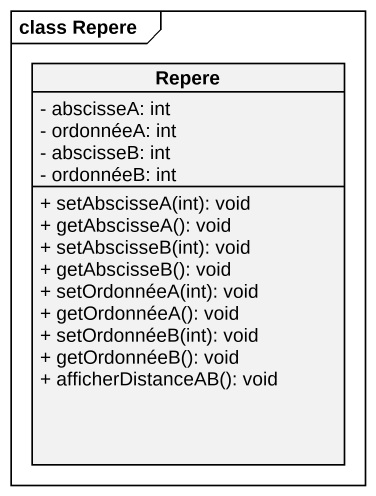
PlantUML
@startuml
mainframe class Repere
hide circle
hide empty members
skinparam classAttributeIconSize 0
class Repere {
  - abscisseA: int
  - ordonnéeA: int
  - abscisseB: int
  - ordonnéeB: int
  + setAbscisseA(int): void
  + getAbscisseA(): void
  + setAbscisseB(int): void
  + getAbscisseB(): void
  + setOrdonnéeA(int): void
  + getOrdonnéeA(): void
  + setOrdonnéeB(int): void
  + getOrdonnéeB(): void
  + afficherDistanceAB(): void
}
@enduml
